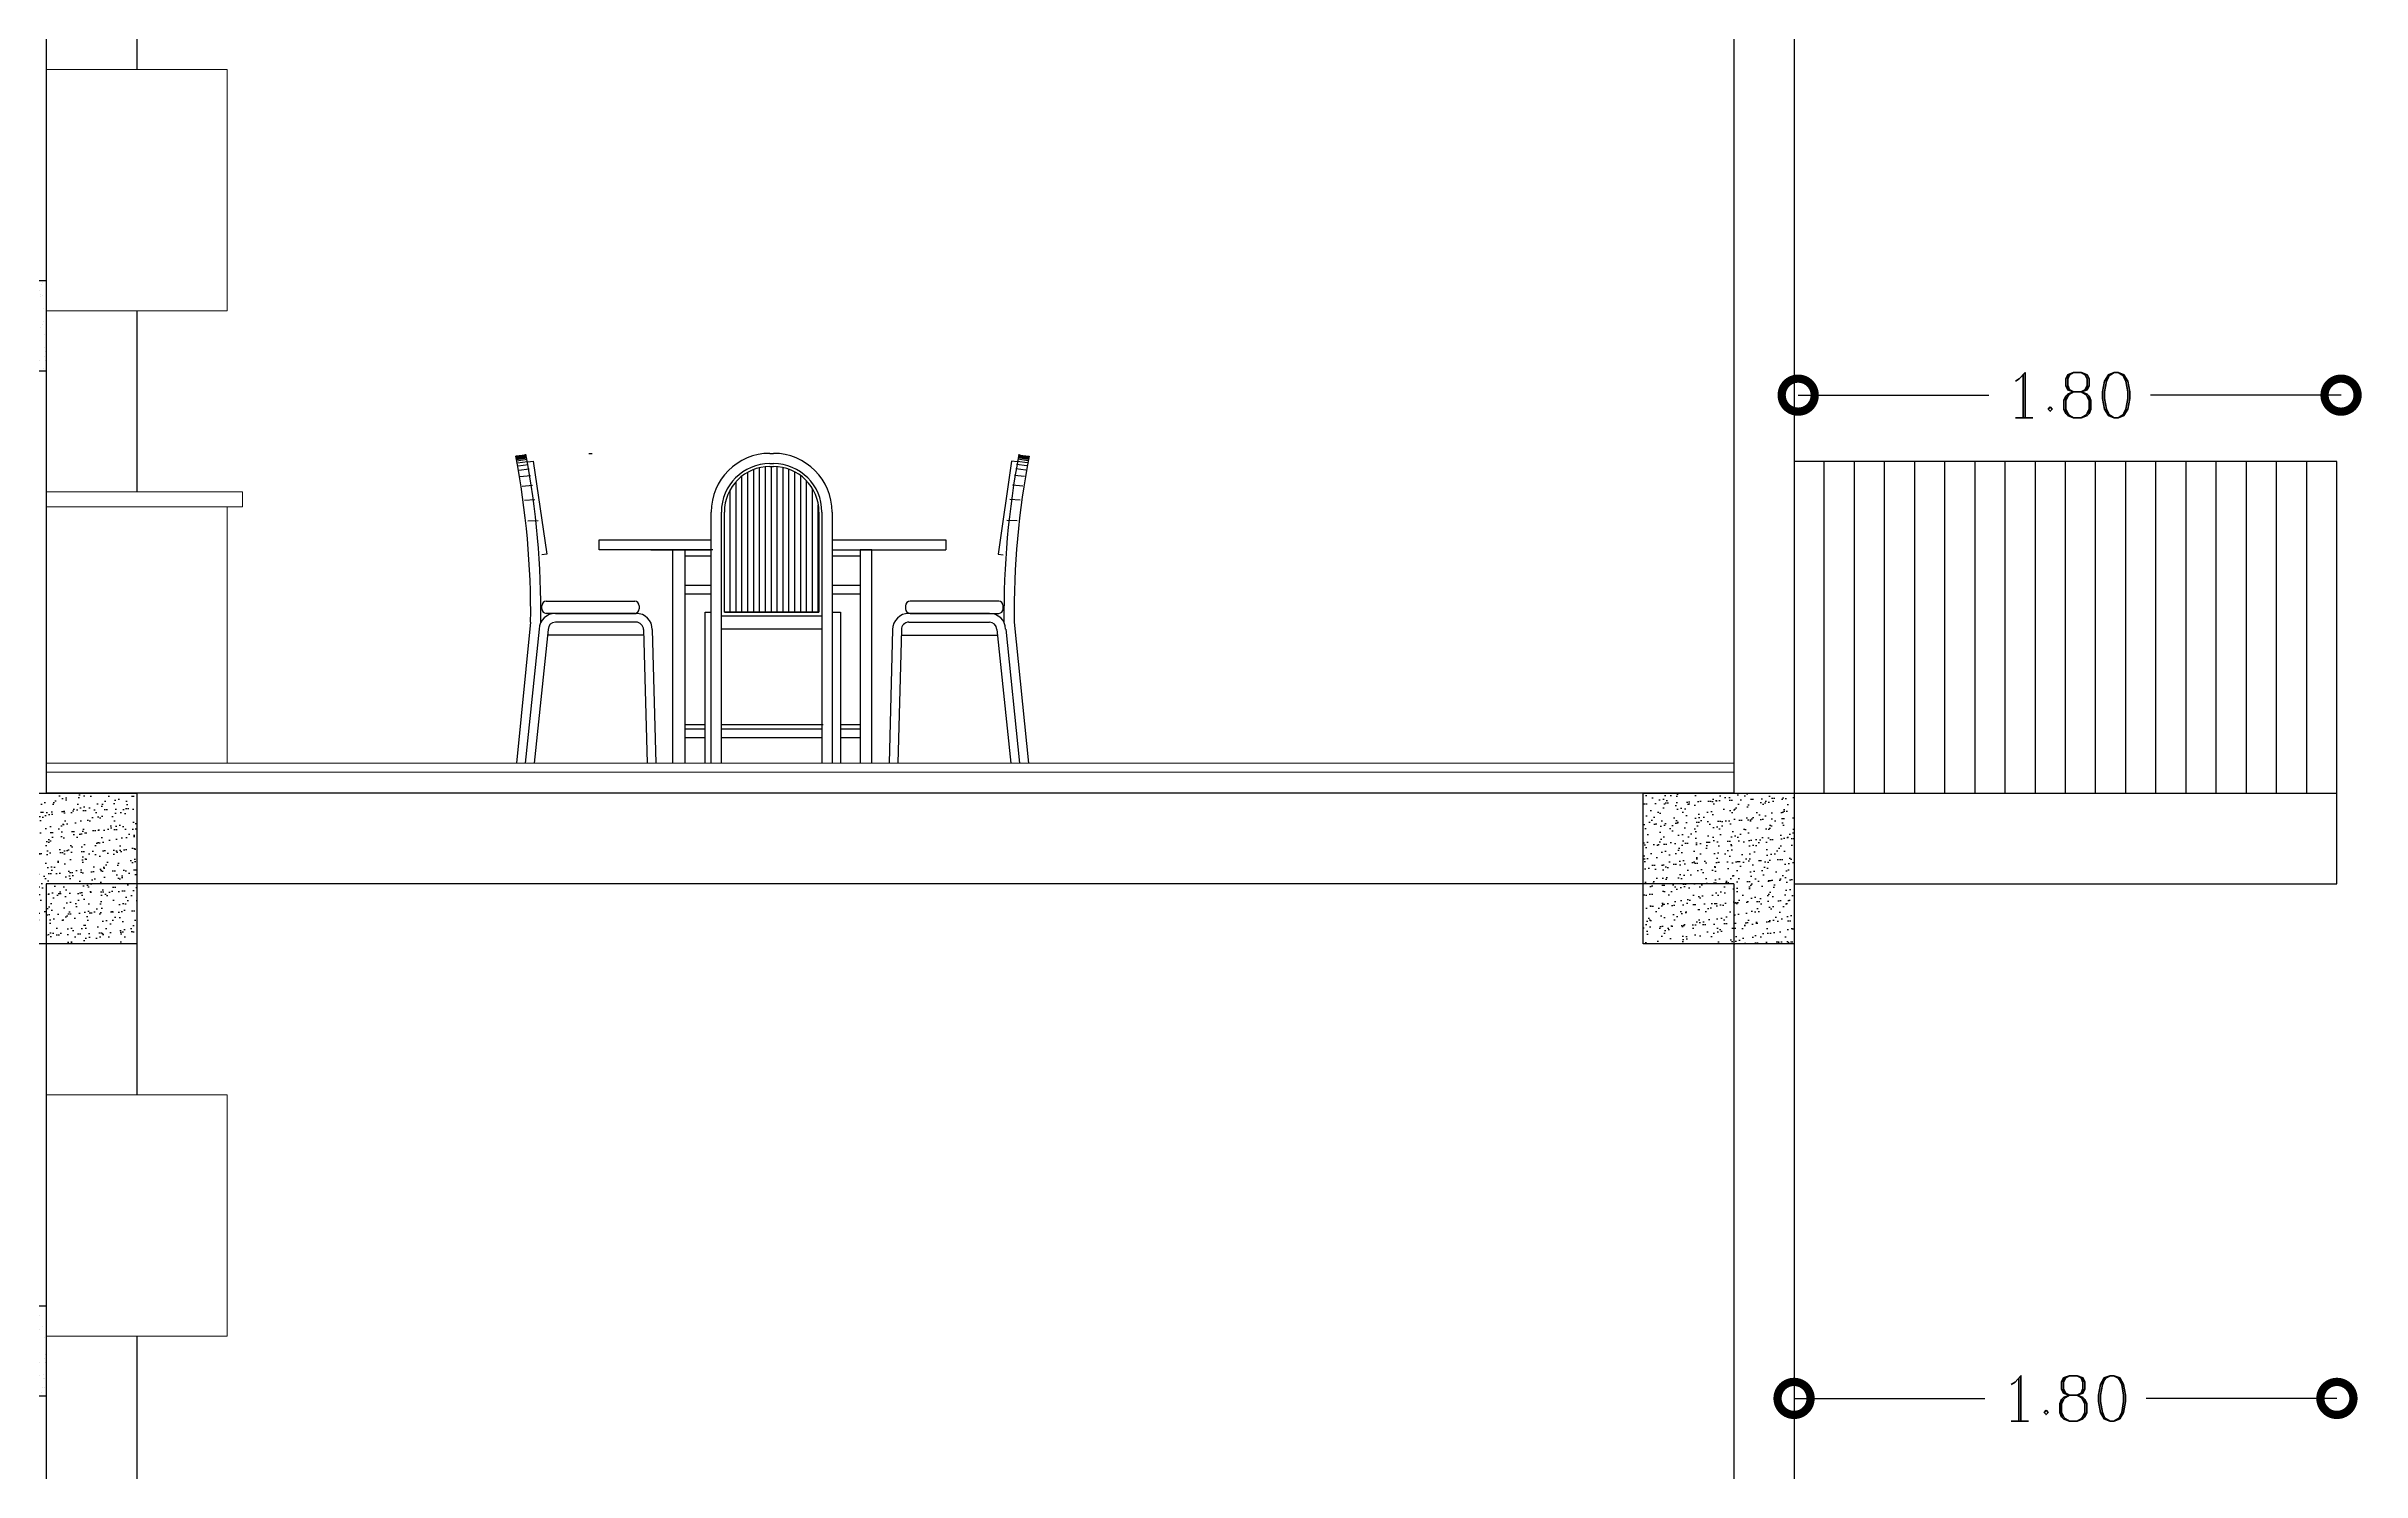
# Model space of a CAD drawing. Header units: metres. Extents: x -1655 to 449, y 40 to 361.
# Drawn here: x 254.81 to 262.49, y 51.6 to 56.33 of the extents above; entities that cross this region are included whole.
import ezdxf

# ---------------------------------------------------------------- set-up
doc = ezdxf.new("R2010")
doc.units = ezdxf.units.M
doc.header["$MEASUREMENT"] = 0
doc.layers.add('A-WALL', color=7, linetype='Continuous')
doc.layers.add('Layer5', color=31, linetype='Continuous', lineweight=9)
doc.styles.add('DIMPLAN', font='romanc.shx', dxfattribs={"height": 0.15})
doc.dimstyles.new('DIMPLAN', dxfattribs={"dimtxt": 0.009, "dimasz": 0.219, "dimexe": 0.2, "dimexo": 0.2, "dimgap": 0.05, "dimtad": 0, "dimzin": 0, "dimdsep": 46, "dimtxsty": 'DIMPLAN', "dimblk1": 'DOTSMALL', "dimblk2": 'DOTSMALL', "dimsah": 1, "dimcen": 0, "dimse1": 1, "dimse2": 1, "dimclrd": 1, "dimclre": 1, "dimclrt": 2, "dimadec": 0, "dimazin": 0, "dimtfac": 0.909091, "dimtofl": 0, "dimtmove": 1, "dimatfit": 3, "dimldrblk": 'DOTSMALL', "dimfxl": 0.2, "dimtolj": 1, "dimtzin": 0, "dimarcsym": 0})

# ---------------------------------------------------------------- blocks, each defined once
blk = doc.blocks.new('500')
at = {"layer": 'A-WALL', "ltscale": 0.1}
h = blk.add_hatch(dxfattribs=at)
h.set_pattern_fill('AR-SAND', color=251, scale=0.001, angle=45)
h.set_pattern_definition([(82.5, (2066.168173, -109.763723), (-0.03573813487, 0.0334753489), [0, -0.038608, 0, -0.04318, 0, -0.041275]), (52.5, (2066.168173, -109.76372), (-0.0189010928, 0.0824732851), [0, -0.020828, 0, -0.034798, 0, -0.013335]), (12.5, (2066.14608, -109.785815), (0.0558299826, 0.0560332312), [0, -0.0127, 0, -0.04572, 0, -0.05969]), (2.5, (2066.14608, -109.785815), (0.0382281109, 0.0697550782), [0, -0.00635, 0, -0.029972, 0, -0.03429])])
h.paths.add_polyline_path([(6632.6902, 1779.9429), (6632.1902, 1779.9429), (6632.1902, 1779.4429), (6632.6902, 1779.4429)])
at = {"ltscale": 0.1}
blk.add_lwpolyline([(6632.1902, 1779.9429), (6632.6902, 1779.9429), (6632.6902, 1779.4429), (6632.1902, 1779.4429), (6632.1902, 1779.9429)], dxfattribs=at)
blk = doc.blocks.new('30500')
at = {"layer": 'A-WALL', "ltscale": 0.1}
h = blk.add_hatch(dxfattribs=at)
h.set_pattern_fill('AR-SAND', color=251, scale=0.001, angle=45)
h.set_pattern_definition([(82.5, (2071.518156, -101.26364), (-0.03573813487, 0.0334753489), [0, -0.038608, 0, -0.04318, 0, -0.041275]), (52.5, (2071.518156, -101.26364), (-0.0189010928, 0.0824732851), [0, -0.020828, 0, -0.034798, 0, -0.013335]), (12.5, (2071.496064, -101.285732), (0.0558299826, 0.0560332312), [0, -0.0127, 0, -0.04572, 0, -0.05969]), (2.5, (2071.496064, -101.28573), (0.0382281109, 0.0697550782), [0, -0.00635, 0, -0.029972, 0, -0.03429])])
h.paths.add_polyline_path([(6638.0402, 1788.4429), (6637.5402, 1788.4429), (6637.5402, 1788.1429), (6638.0402, 1788.1429)])
at = {"ltscale": 0.1}
blk.add_lwpolyline([(6637.5402, 1788.4429), (6638.0402, 1788.4429), (6638.0402, 1788.1429), (6637.5402, 1788.1429), (6637.5402, 1788.4429)], dxfattribs=at)
blk = doc.blocks.new('chaiir')
at = {"color": 252, "ltscale": 0.1}
for p, q in [((4360.343, 1956.8438), (4360.3018, 1956.8397)), ((4360.3432, 1956.8444), (4360.3022, 1956.8381)), ((4360.3027, 1956.8356), (4360.3438, 1956.8419)), ((4360.303, 1956.8344), (4360.3441, 1956.8407)), ((4360.3034, 1956.8326), (4360.3445, 1956.8389)), ((4360.304, 1956.8301), (4360.3451, 1956.8363)), ((4360.3048, 1956.8263), (4360.3459, 1956.8325)), ((4360.3061, 1956.8208), (4360.3472, 1956.8268)), ((4360.3079, 1956.8127), (4360.349, 1956.8185)), ((4360.3105, 1956.8007), (4360.3517, 1956.8063)), ((4360.3495, 1956.8166), (4360.3721, 1956.8199)), ((4360.3721, 1956.8199), (4360.4265, 1956.4449)), ((4360.5956, 1956.8509), (4360.6098, 1956.8509)), ((4361.3262, 1956.8509), (4361.3405, 1956.8509)), ((4361.3262, 1956.8095), (4361.3405, 1956.8095)), ((4361.3262, 1956.7977), (4361.3405, 1956.7977)), ((4361.3322, 1956.2103), (4361.3322, 1956.7977)), ((4361.3559, 1956.2103), (4361.3559, 1956.797)), ((4362.3011, 1956.8199), (4362.2467, 1956.4449)), ((4362.3238, 1956.8166), (4362.3011, 1956.8199)), ((4362.3627, 1956.8007), (4362.3215, 1956.8063)), ((4362.3653, 1956.8127), (4362.3242, 1956.8185)), ((4362.3671, 1956.8208), (4362.326, 1956.8268)), ((4362.3684, 1956.8263), (4362.3273, 1956.8325)), ((4362.3692, 1956.8301), (4362.3281, 1956.8363)), ((4362.3698, 1956.8326), (4362.3287, 1956.8389)), ((4362.3702, 1956.8344), (4362.3291, 1956.8407)), ((4362.3705, 1956.8356), (4362.3294, 1956.8419)), ((4362.33, 1956.8444), (4362.3711, 1956.8381)), ((4362.3302, 1956.8438), (4362.3714, 1956.8397)), ((4360.3143, 1956.7831), (4360.3555, 1956.7883)), ((4360.3196, 1956.757), (4360.361, 1956.7617)), ((4360.3271, 1956.7187), (4360.3685, 1956.7226)), ((4361.1664, 1956.2103), (4361.1664, 1956.7043)), ((4361.1901, 1956.2103), (4361.1901, 1956.7372)), ((4361.2137, 1956.2103), (4361.2137, 1956.7591)), ((4361.2374, 1956.2103), (4361.2374, 1956.7747)), ((4361.2611, 1956.2103), (4361.2611, 1956.7857)), ((4361.2848, 1956.2103), (4361.2848, 1956.7929)), ((4361.3085, 1956.2103), (4361.3085, 1956.7968)), ((4361.3795, 1956.2103), (4361.3795, 1956.7934)), ((4361.4032, 1956.2103), (4361.4032, 1956.7866)), ((4361.4269, 1956.2103), (4361.4269, 1956.776)), ((4361.4506, 1956.2103), (4361.4506, 1956.7609)), ((4361.4743, 1956.2103), (4361.4743, 1956.7397)), ((4361.498, 1956.2103), (4361.498, 1956.7084)), ((4362.3462, 1956.7187), (4362.3047, 1956.7226)), ((4362.3536, 1956.757), (4362.3123, 1956.7617)), ((4362.3589, 1956.7831), (4362.3177, 1956.7883)), ((4360.337, 1956.6621), (4360.3786, 1956.6649)), ((4361.0894, 1955.6016), (4361.0894, 1956.6141)), ((4361.1309, 1955.6016), (4361.1309, 1956.6141)), ((4361.1427, 1956.2103), (4361.1427, 1956.6141)), ((4361.1427, 1956.2103), (4361.1427, 1956.6141)), ((4361.5216, 1956.2103), (4361.5216, 1956.6435)), ((4361.524, 1956.6141), (4361.524, 1956.2103)), ((4361.5359, 1956.6141), (4361.5359, 1955.6016)), ((4361.5773, 1956.6141), (4361.5773, 1955.6016)), ((4362.3362, 1956.6621), (4362.2946, 1956.6649)), ((4360.3496, 1956.5786), (4360.3913, 1956.5799)), ((4362.3236, 1956.5786), (4362.2819, 1956.5799)), ((4360.4265, 1956.4449), (4360.4065, 1956.442)), ((4360.6376, 1956.5016), (4361.0894, 1956.5016)), ((4360.6376, 1956.5016), (4360.6376, 1956.5016)), ((4360.6376, 1956.4613), (4360.6376, 1956.5016)), ((4361.0959, 1956.4613), (4360.6376, 1956.4613)), ((4360.8466, 1956.4613), (4361.0894, 1956.4613)), ((4360.9353, 1955.6016), (4360.9353, 1956.4613)), ((4360.9834, 1956.4613), (4360.9834, 1955.6016)), ((4360.9834, 1956.4377), (4361.0894, 1956.4377)), ((4361.5773, 1956.5016), (4362.0356, 1956.5016)), ((4361.5773, 1956.5016), (4362.0356, 1956.5016)), ((4361.5773, 1956.4613), (4362.0356, 1956.4613)), ((4361.5773, 1956.4377), (4361.6898, 1956.4377)), ((4361.6898, 1956.4613), (4361.7474, 1956.4613)), ((4361.6898, 1956.4613), (4361.6898, 1956.2825)), ((4361.6898, 1956.4613), (4361.6898, 1955.6016)), ((4361.7379, 1956.4613), (4361.6898, 1956.4613)), ((4361.6898, 1956.4377), (4361.6898, 1956.318)), ((4361.7379, 1955.6016), (4361.7379, 1956.4613)), ((4362.0356, 1956.5016), (4362.0356, 1956.4613)), ((4362.2467, 1956.4449), (4362.2667, 1956.442)), ((4360.4242, 1956.2541), (4360.7815, 1956.2541)), ((4361.0894, 1956.318), (4360.9834, 1956.318)), ((4361.0894, 1956.2825), (4360.9834, 1956.2825)), ((4361.6898, 1956.318), (4361.5773, 1956.318)), ((4361.6898, 1956.2825), (4361.5773, 1956.2825)), ((4362.249, 1956.2541), (4361.8917, 1956.2541)), ((4360.3615, 1956.1706), (4360.3041, 1955.6016)), ((4360.4063, 1956.2235), (4360.4063, 1956.2362)), ((4360.7815, 1956.2055), (4360.4242, 1956.2055)), ((4360.4617, 1956.2055), (4360.7864, 1956.2055)), ((4360.7864, 1956.17), (4360.4617, 1956.17)), ((4360.7994, 1956.2362), (4360.7994, 1956.2235)), ((4361.0657, 1955.6016), (4361.0657, 1956.2103)), ((4361.0657, 1956.2103), (4361.0894, 1956.2103)), ((4361.1309, 1956.1961), (4361.5359, 1956.1961)), ((4361.1309, 1956.1416), (4361.1309, 1956.1961)), ((4361.524, 1956.2103), (4361.1427, 1956.2103)), ((4361.1427, 1956.2103), (4361.524, 1956.2103)), ((4361.5359, 1956.1961), (4361.5359, 1956.1416)), ((4361.5773, 1956.2103), (4361.6105, 1956.2103)), ((4361.6105, 1956.2103), (4361.6105, 1955.6016)), ((4361.8738, 1956.2362), (4361.8738, 1956.2235)), ((4362.2115, 1956.2055), (4361.8868, 1956.2055)), ((4361.8868, 1956.17), (4362.2115, 1956.17)), ((4361.8917, 1956.2055), (4362.249, 1956.2055)), ((4362.2669, 1956.2235), (4362.2669, 1956.2362)), ((4362.3117, 1956.1706), (4362.3691, 1955.6016)), ((4360.396, 1956.1421), (4360.3397, 1955.6016)), ((4360.4315, 1956.1409), (4360.3752, 1955.6016)), ((4360.8161, 1956.1179), (4360.432, 1956.1179)), ((4360.8166, 1956.1398), (4360.8308, 1955.6016)), ((4360.8521, 1956.1398), (4360.8663, 1955.6016)), ((4361.5359, 1956.1416), (4361.1309, 1956.1416)), ((4361.8211, 1956.1398), (4361.8069, 1955.6016)), ((4361.8566, 1956.1398), (4361.8424, 1955.6016)), ((4361.8571, 1956.1179), (4362.2412, 1956.1179)), ((4362.2417, 1956.1409), (4362.298, 1955.6016)), ((4362.2772, 1956.1421), (4362.3336, 1955.6016)), ((4360.9834, 1955.7576), (4361.0654, 1955.7576)), ((4360.9834, 1955.7402), (4361.0657, 1955.7402)), ((4360.9834, 1955.7046), (4361.0657, 1955.7046)), ((4361.1309, 1955.7402), (4361.5359, 1955.7402)), ((4361.1309, 1955.7046), (4361.5359, 1955.7046)), ((4361.1309, 1955.7046), (4361.5359, 1955.7046)), ((4361.1326, 1955.7576), (4361.5406, 1955.7576)), ((4361.6105, 1955.7402), (4361.6898, 1955.7402)), ((4361.6105, 1955.7046), (4361.6898, 1955.7046)), ((4361.6126, 1955.7576), (4361.6894, 1955.7576))]:
    blk.add_line(p, q, dxfattribs=at)
for centre, radius, start, end in [((4356.976, 1956.2057), 3.3856, 359.4048, 10.7921), ((4356.9763, 1956.2057), 3.4268, 359.40706, 10.80611), ((4361.3262, 1956.6141), 0.2368, 90, 180), ((4361.3262, 1956.6141), 0.1954, 90, 180), ((4361.3262, 1956.6141), 0.1836, 90, 180), ((4361.3405, 1956.6141), 0.2368, 0, 90), ((4361.3405, 1956.6141), 0.1954, 0, 90), ((4361.3405, 1956.6141), 0.1836, 0, 90), ((4365.6969, 1956.2057), 3.4268, 169.19389, 180.59294), ((4365.6972, 1956.2057), 3.3856, 169.2079, 180.5952), ((4360.4242, 1956.2362), 0.0179, 90, 180), ((4360.7815, 1956.2362), 0.0179, 0, 90), ((4361.8917, 1956.2362), 0.0179, 90, 180), ((4362.249, 1956.2362), 0.0179, 0, 90), ((4360.4617, 1956.1398), 0.0657, 90, 177.99396), ((4360.4242, 1956.2235), 0.0179, 180, 270), ((4360.4617, 1956.1398), 0.0302, 90, 177.99396), ((4360.7815, 1956.2235), 0.0179, 270, 0), ((4360.7864, 1956.1398), 0.0657, 0, 90), ((4360.7864, 1956.1398), 0.0302, 0, 90), ((4361.8868, 1956.1398), 0.0657, 90, 180), ((4361.8868, 1956.1398), 0.0302, 90, 180), ((4361.8917, 1956.2235), 0.0179, 180, 270), ((4362.2115, 1956.1398), 0.0657, 2.00604, 90), ((4362.2115, 1956.1398), 0.0302, 2.00604, 90), ((4362.249, 1956.2235), 0.0179, 270, 0)]:
    blk.add_arc(centre, radius, start, end, dxfattribs=at)
blk = doc.blocks.new('_DOTSMALL')
at = {"color": 0, "linetype": 'ByBlock', "const_width": 0.5}
blk.add_lwpolyline([(-0.0625, 0, 1), (0.0625, 0, 1)], format="xyb", close=True, dxfattribs=at)
blk = doc.blocks.new('*D215')
at = {"color": 1, "lineweight": -2, "ltscale": 0.1, "transparency": 16777216}
for p, q in [((260.6031, 51.8436), (261.2352, 51.8436)), ((262.4031, 51.8436), (261.7709, 51.8436))]:
    blk.add_line(p, q, dxfattribs=at)
at = {"layer": 'DEFPOINTS', "color": 0, "ltscale": 0.1, "transparency": 16777216}
for p in [(260.6031, 51.8436), (260.6031, 51.6234), (262.4031, 51.6234)]:
    blk.add_point(p, dxfattribs=at)
at = {"color": 1, "lineweight": -2, "ltscale": 0.1, "transparency": 16777216, "xscale": 0.2189999999999999, "yscale": 0.2189999999999999, "zscale": 0.2189999999999999, "rotation": 180}
blk.add_blockref('_DOTSMALL', (260.6031, 51.8436), dxfattribs=at)
at = {"color": 1, "lineweight": -2, "ltscale": 0.1, "transparency": 16777216, "xscale": 0.2189999999999999, "yscale": 0.2189999999999999, "zscale": 0.2189999999999999}
blk.add_blockref('_DOTSMALL', (262.4031, 51.8436), dxfattribs=at)
at = {"color": 2, "ltscale": 0.1, "transparency": 16777216, "insert": (261.5031, 51.8436), "char_height": 0.15, "attachment_point": 5, "style": 'DIMPLAN'}
blk.add_mtext('\\A1;1.80', dxfattribs=at)
blk = doc.blocks.new('*D216')
at = {"color": 1, "lineweight": -2, "ltscale": 0.1, "transparency": 16777216}
for p, q in [((260.6168, 55.1707), (261.2489, 55.1707)), ((262.4168, 55.1707), (261.7846, 55.1707))]:
    blk.add_line(p, q, dxfattribs=at)
at = {"layer": 'DEFPOINTS', "color": 0, "ltscale": 0.1, "transparency": 16777216}
for p in [(260.6168, 55.1707), (260.6168, 54.9505), (262.4168, 54.9505)]:
    blk.add_point(p, dxfattribs=at)
at = {"color": 1, "lineweight": -2, "ltscale": 0.1, "transparency": 16777216, "xscale": 0.2189999999999999, "yscale": 0.2189999999999999, "zscale": 0.2189999999999999, "rotation": 180}
blk.add_blockref('_DOTSMALL', (260.6168, 55.1707), dxfattribs=at)
at = {"color": 1, "lineweight": -2, "ltscale": 0.1, "transparency": 16777216, "xscale": 0.2189999999999999, "yscale": 0.2189999999999999, "zscale": 0.2189999999999999}
blk.add_blockref('_DOTSMALL', (262.4168, 55.1707), dxfattribs=at)
at = {"color": 2, "ltscale": 0.1, "transparency": 16777216, "insert": (261.5168, 55.1707), "char_height": 0.15, "attachment_point": 5, "style": 'DIMPLAN'}
blk.add_mtext('\\A1;1.80', dxfattribs=at)

msp = doc.modelspace()

# ---------------------------------------------------------------- linework, layer by layer
at = {"ltscale": 0.1}
for p, q in [((254.808, 56.9505), (254.808, 53.8505)), ((260.4037, 56.9505), (260.4037, 54.9505)), ((260.6031, 56.9505), (260.6031, 54.9505)), ((260.4037, 54.9505), (260.4037, 53.8505)), ((260.6031, 54.9505), (260.6031, 53.5505)), ((259.3589, 53.8505), (254.808, 53.8505)), ((260.4037, 53.8505), (259.3589, 53.8505)), ((259.1589, 53.5505), (254.808, 53.5505)), ((254.808, 53.5505), (254.808, 50.4505)), ((260.4037, 53.5505), (259.1589, 53.5505)), ((260.4037, 53.5505), (260.4037, 52.7005)), ((260.6031, 53.5505), (260.6031, 52.7005)), ((260.4037, 52.7005), (260.4037, 50.4505)), ((260.6031, 52.7005), (260.6031, 50.1505))]:
    msp.add_line(p, q, dxfattribs=at)
at = {"color": 240, "true_color": 0xed1f24}
for p, q in [((262.4031, 54.9505), (260.6031, 54.9505)), ((260.7031, 53.8505), (260.7031, 54.9505)), ((260.8031, 53.8505), (260.8031, 54.9505)), ((260.9031, 53.8505), (260.9031, 54.9505)), ((261.0031, 53.8505), (261.0031, 54.9505)), ((261.1031, 53.8505), (261.1031, 54.9505)), ((261.2031, 53.8505), (261.2031, 54.9505)), ((261.3031, 53.8505), (261.3031, 54.9505)), ((261.4031, 53.8505), (261.4031, 54.9505)), ((261.5031, 53.8505), (261.5031, 54.9505)), ((261.6031, 53.8505), (261.6031, 54.9505)), ((261.7031, 53.8505), (261.7031, 54.9505)), ((261.8031, 53.8505), (261.8031, 54.9505)), ((261.9031, 53.8505), (261.9031, 54.9505)), ((262.0031, 53.8505), (262.0031, 54.9505)), ((262.1031, 53.8505), (262.1031, 54.9505)), ((262.2031, 53.8505), (262.2031, 54.9505)), ((262.3031, 53.8505), (262.3031, 54.9505)), ((262.4031, 53.8505), (262.4031, 54.9505))]:
    msp.add_line(p, q, dxfattribs=at)
for p, q in [((260.6031, 53.8505), (262.4031, 53.8505)), ((262.4031, 53.5505), (262.4031, 53.8505)), ((260.6031, 53.5505), (262.4031, 53.5505))]:
    msp.add_line(p, q)
at = {"layer": 'A-WALL', "color": 251, "ltscale": 0.1}
for p, q in [((255.1078, 56.9505), (255.1078, 56.2505)), ((255.1078, 55.4505), (255.1078, 54.8505)), ((255.1078, 53.5505), (255.1078, 52.8505)), ((255.1078, 52.0505), (255.1078, 51.4505))]:
    msp.add_line(p, q, dxfattribs=at)
at = {"layer": 'Layer5'}
for p, q in [((255.4081, 56.2505), (254.808, 56.2505)), ((255.4081, 56.2505), (255.4081, 55.4505)), ((255.4081, 55.4505), (254.808, 55.4505)), ((255.4581, 54.8505), (254.8081, 54.8505)), ((255.4581, 54.8505), (255.4581, 54.8005)), ((255.4581, 54.8005), (254.8081, 54.8005)), ((255.4081, 54.8005), (255.4081, 53.9505)), ((260.4037, 53.9505), (254.808, 53.9505)), ((260.4037, 53.9205), (254.808, 53.9205)), ((255.4081, 52.8505), (254.808, 52.8505)), ((255.4081, 52.8505), (255.4081, 52.0505)), ((255.4081, 52.0505), (254.808, 52.0505))]:
    msp.add_line(p, q, dxfattribs=at)

# ---------------------------------------------------------------- block references
for name, p in [('30500', (-6383.2322, -1732.8923)), ('500', (-6377.5822, -1726.0923)), ('500', (-6372.0872, -1726.0923)), ('30500', (-6383.2322, -1736.2923))]:
    msp.add_blockref(name, p)
at = {"xscale": 0.8221742801013303, "yscale": 0.8221742801013303, "zscale": 0.8221742801013303}
msp.add_blockref('chaiir', (-3328.5631, -1553.8948), dxfattribs=at)

# ---------------------------------------------------------------- dimensions: what is measured, and where the dimension line sits
at = {"ltscale": 0.1}
for p1, p2, picture, middle in [((262.4168, 54.9505), (260.6168, 54.9505), '*D216', (261.5168, 55.1707)), ((262.4031, 51.6234), (260.6031, 51.6234), '*D215', (261.5031, 51.8436))]:
    dim = msp.add_aligned_dim(p1=p1, p2=p2, distance=-0.2202, dimstyle='DIMPLAN', override={"dimfxl": 0.1, "dimfxlon": 1, "dimarcsym": 1}, dxfattribs=at)
    dim.commit()
    dim.dimension.update_dxf_attribs({"geometry": picture, "text_midpoint": middle})

doc.saveas('drawing.dxf')
